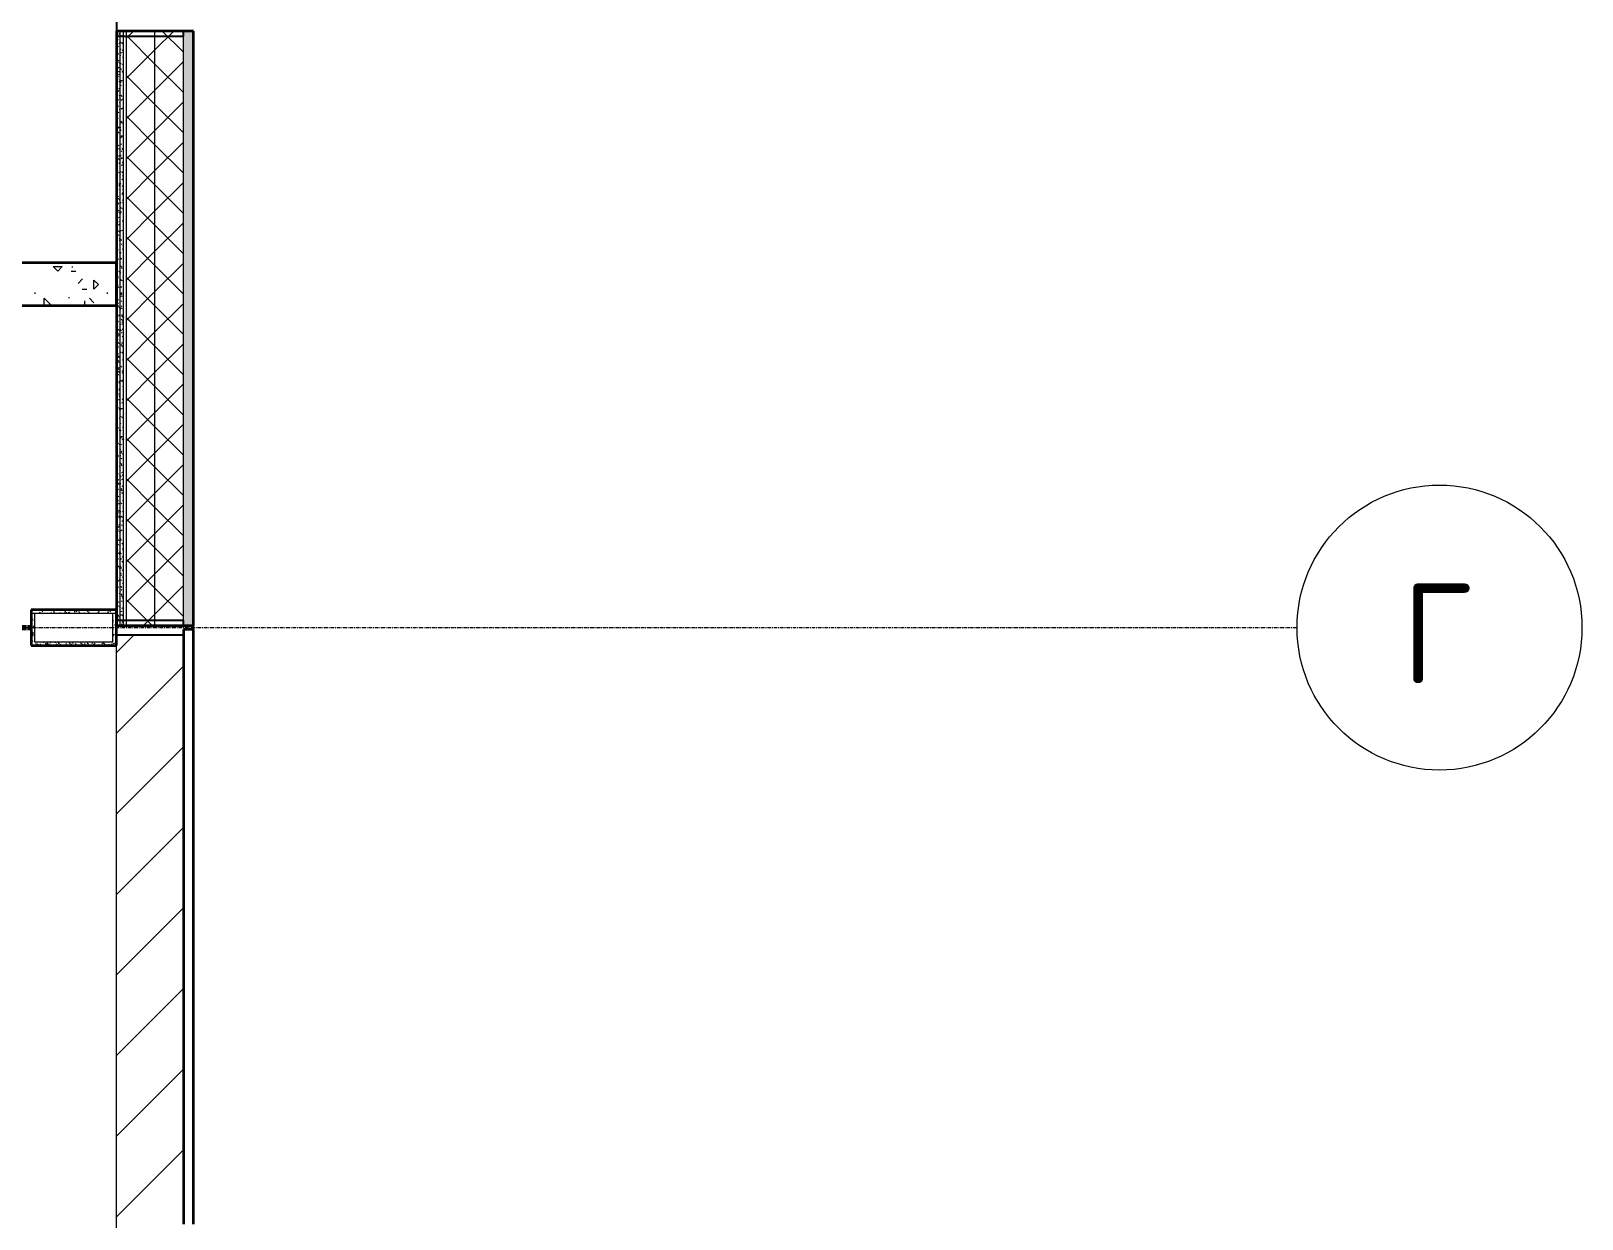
# Model space of a CAD drawing. Header units: millimetres. Extents: x -4948 to 42228, y -4856 to 69378.
# Drawn here: x 36784 to 42228, y 23217 to 27385 of the extents above; entities that cross this region are included whole.
import ezdxf

# ---------------------------------------------------------------- set-up
doc = ezdxf.new("R2010")
doc.units = ezdxf.units.MM
doc.linetypes.add('Линия сетки', pattern=[22.225, 12.7, -3.175, 3.175, -3.175])
doc.linetypes.add('Штрих 3 х 1_5 мм', pattern=[4.5, 3, -1.5])
for name, color, linetype, lineweight in [('A-AREA', 32, 'Continuous', 9), ('A-FLOR', 192, 'Continuous', 13), ('A-GLAZ-CURT', 52, 'Continuous', 9), ('A-GLAZ-CWMG', 51, 'Continuous', 9), ('A-WALL', 113, 'Continuous', 13), ('A-WALL-PATT', 111, 'Continuous', 13), ('I-WALL', 2, 'Continuous', 13), ('S-GRID', 1, 'Continuous', 30), ('S-GRID-IDEN', 1, 'Continuous', 30)]:
    doc.layers.add(name, color=color, linetype=linetype, lineweight=lineweight)
doc.styles.add('GOST Common', font='GOST_Common.ttf', dxfattribs={"height": 350})

# ---------------------------------------------------------------- blocks, each defined once
blk = doc.blocks.new('27ELB-RD-AR-0000-BIM_rvt-1-1 этаж отм_ _0_000 лотки')
at = {"layer": 'A-GLAZ-CWMG'}
h = blk.add_hatch(dxfattribs=at)
h.set_pattern_fill('FP_4', color=252, style=0, pattern_type=2)
h.set_pattern_definition([(45, (0, 0), (-141.4214, 141.4214), [])])
h.paths.add_polyline_path([(37084, 23217.1), (37319, 23217.1), (37319, 25267.1), (37084, 25267.1), (37084, 23696)], flags=0)
at = {"layer": 'A-WALL-PATT', "lineweight": 5}
blk.add_hatch(color=252, dxfattribs=at).paths.add_polyline_path([(37319, 25299.1), (37354, 25299.1), (37354, 27385.1), (37319, 27385.1), (37319, 25862.1)], flags=0)
at = {"layer": 'A-AREA', "color": 252, "linetype": 'Штрих 3 х 1_5 мм', "lineweight": 70}
blk.add_line((36183.9, 25292.1), (36783.9, 25292.1), dxfattribs=at)
at = {"layer": 'A-GLAZ-CURT', "color": 252, "lineweight": 35}
for p, q in [((37319, 25285.1), (37319, 23199.1)), ((37354, 25285.1), (37319, 25285.1)), ((37354, 23199.1), (37354, 25285.1))]:
    blk.add_line(p, q, dxfattribs=at)
at = {"layer": 'A-GLAZ-CWMG', "color": 252, "lineweight": 25, "extrusion": (0, 0, -1)}
for p, q in [((37084, 27417.1), (37084, 27367.1)), ((37319, 27367.1), (37319, 27385.1)), ((37084, 27367.1), (37319, 27367.1)), ((37319, 25317.1), (37084, 25317.1)), ((37084, 25317.1), (37084, 25267.1)), ((37319, 25299.1), (37319, 25317.1)), ((37084, 25267.1), (37319, 25267.1)), ((37354, 25299.1), (37319, 25299.1)), ((37319, 25267.1), (37319, 25285.1)), ((37319, 25285.1), (37354, 25285.1)), ((37354, 25285.1), (37354, 25299.1))]:
    blk.add_line(p, q, dxfattribs=at)
at = {"layer": 'A-GLAZ-CWMG', "color": 252}
blk.add_line((37084, 23217.1), (37084, 25229.6), dxfattribs=at)
at = {"layer": 'A-WALL', "color": 252, "lineweight": 35}
for p, q in [((37084, 27385.1), (37084, 25299.1)), ((37354, 27385.1), (37084, 27385.1)), ((37354, 25299.1), (37354, 27385.1)), ((37084, 25299.1), (37354, 25299.1))]:
    blk.add_line(p, q, dxfattribs=at)
at = {"layer": 'A-WALL', "color": 252, "lineweight": 9}
for p, q in [((37096.5, 25299.1), (37096.5, 27385.1)), ((37109, 25299.1), (37109, 27385.1)), ((37119, 25299.1), (37119, 27385.1)), ((37219, 25299.1), (37219, 27385.1)), ((37319, 25299.1), (37319, 27385.1)), ((36783.9, 25342.1), (36796.4, 25342.1)), ((36783.9, 25342.1), (36796.4, 25342.1)), ((36796.4, 25342.1), (37071.5, 25342.1)), ((36796.4, 25342.1), (36796.4, 25242.1)), ((37071.5, 25342.1), (37084, 25342.1)), ((37071.5, 25342.1), (37084, 25342.1)), ((37071.5, 25242.1), (37071.5, 25342.1)), ((36796.4, 25242.1), (37071.5, 25242.1))]:
    blk.add_line(p, q, dxfattribs=at)
at = {"layer": 'A-WALL-PATT', "color": 252, "linetype": 'Continuous', "lineweight": 9}
for p, q in [((37119, 27360.9), (37143.2, 27385.1)), ((37219, 27319.5), (37284.6, 27385.1)), ((37319, 27310.6), (37244.5, 27385.1)), ((37084, 27373.7), (37084.4, 27373.8)), ((37084, 27358.1), (37085, 27357.2)), ((37086.2, 27378.6), (37088.9, 27380.7)), ((37086.3, 27354.8), (37089.1, 27352.9)), ((37086.8, 27341.2), (37090.2, 27341.6)), ((37087, 27354.1), (37089.7, 27356.2)), ((37087.8, 27329.7), (37090.5, 27331.7)), ((37091.4, 27374.7), (37094.8, 27375.1)), ((37092.8, 27342), (37096.1, 27342.4)), ((37095.1, 27347.9), (37096.5, 27346.6)), ((37096.5, 27346.6), (37097.5, 27345.7)), ((37097.5, 27345.7), (37097.5, 27345.7)), ((37097.5, 27345.7), (37099.9, 27343.5)), ((37101.2, 27370.5), (37104, 27368.7)), ((37102.3, 27365.9), (37105, 27367.9)), ((37103.1, 27343.3), (37106.5, 27343.8)), ((37103.1, 27341.4), (37105.8, 27343.5)), ((37106.5, 27367.1), (37109, 27365.6)), ((37107.3, 27382.9), (37109, 27381.3)), ((37108.5, 27335.6), (37109, 27335.2)), ((37219, 27269.2), (37119, 27369.2)), ((37084, 27312), (37085.3, 27310.7)), ((37084, 27307.9), (37084, 27307.9)), ((37084, 27305.7), (37085, 27305)), ((37085.3, 27310.7), (37085.3, 27310.7)), ((37085.3, 27310.7), (37087.8, 27308.5)), ((37087.5, 27303.4), (37090.3, 27301.6)), ((37088.6, 27305.2), (37091.3, 27307.2)), ((37089.4, 27280.7), (37092.1, 27282.8)), ((37092.4, 27276.2), (37095.7, 27276.6)), ((37096.4, 27300.6), (37096.5, 27300.5)), ((37096.5, 27322.9), (37099.4, 27321.1)), ((37096.5, 27300.5), (37098.8, 27298.3)), ((37098.5, 27309.9), (37101.9, 27310.3)), ((37103.9, 27317), (37106.6, 27319)), ((37104.5, 27310.6), (37107.8, 27311.1)), ((37104.7, 27292.5), (37107.4, 27294.5)), ((37106.8, 27291.1), (37109, 27289.8)), ((37119, 27219.5), (37219, 27319.5)), ((37219, 27178.1), (37319, 27278.1)), ((37084, 27275.1), (37085.4, 27275.2)), ((37084.2, 27265.6), (37086.7, 27263.3)), ((37087.8, 27242.7), (37091.1, 27243.1)), ((37087.8, 27227.5), (37090.6, 27225.7)), ((37090.2, 27256.3), (37092.9, 27258.3)), ((37091, 27231.8), (37093.7, 27233.8)), ((37092.4, 27275), (37095.2, 27273.2)), ((37093.8, 27243.5), (37096.5, 27243.8)), ((37096.5, 27243.8), (37097.1, 27243.9)), ((37096.9, 27254), (37099.2, 27251.9)), ((37097.8, 27271.6), (37100.6, 27269.8)), ((37099.2, 27251.9), (37099.2, 27251.9)), ((37099.2, 27251.9), (37101.7, 27249.6)), ((37102.7, 27243.2), (37105.5, 27241.4)), ((37104.1, 27244.8), (37107.4, 27245.3)), ((37105.5, 27268), (37108.2, 27270.1)), ((37106.3, 27243.5), (37109, 27245.6)), ((37108, 27239.8), (37109, 27239.2)), ((37219, 27127.7), (37119, 27227.7)), ((37319, 27169.2), (37219, 27269.2)), ((37084, 27209.3), (37084.9, 27209.4)), ((37084, 27179.3), (37086.5, 27177.8)), ((37084, 27176.4), (37086.3, 27176.7)), ((37084.7, 27219), (37087.1, 27216.9)), ((37086, 27171.8), (37088.4, 27169.5)), ((37087.1, 27216.9), (37087.1, 27216.9)), ((37087.1, 27216.9), (37089.5, 27214.6)), ((37089, 27176.1), (37091.8, 27174.3)), ((37091.8, 27207.3), (37094.5, 27209.4)), ((37092.6, 27182.9), (37095.3, 27184.9)), ((37093.3, 27177.6), (37096.5, 27178.1)), ((37096.5, 27178.1), (37096.6, 27178.1)), ((37098, 27195.7), (37100.8, 27193.9)), ((37098.1, 27206.8), (37100.6, 27204.5)), ((37099.5, 27211.3), (37102.8, 27211.8)), ((37105.5, 27212.1), (37108.8, 27212.6)), ((37107.1, 27219.1), (37109, 27220.5)), ((37107.9, 27194.6), (37109, 27195.4)), ((37108.7, 27170.1), (37109, 27170.3)), ((37119, 27078.1), (37219, 27178.1)), ((37086.5, 27125.2), (37088.8, 27123)), ((37088.7, 27144.1), (37092, 27144.6)), ((37088.8, 27123), (37088.8, 27123)), ((37088.8, 27123), (37091.3, 27120.8)), ((37093.4, 27158.4), (37096.1, 27160.4)), ((37093.9, 27147.8), (37096.5, 27146.1)), ((37094.2, 27133.9), (37096.5, 27135.6)), ((37094.7, 27144.9), (37096.5, 27145.2)), ((37096.5, 27146.1), (37096.7, 27146)), ((37096.5, 27145.2), (37098, 27145.4)), ((37096.5, 27135.6), (37096.9, 27136)), ((37098.6, 27160.2), (37100.9, 27158)), ((37099.2, 27144.3), (37102.1, 27142.5)), ((37099.8, 27112.9), (37102.3, 27110.6)), ((37100.4, 27112.8), (37103.8, 27113.2)), ((37100.9, 27158), (37100.9, 27158)), ((37100.9, 27158), (37103.4, 27155.8)), ((37104.1, 27116), (37107, 27114.2)), ((37105, 27146.3), (37108.3, 27146.7)), ((37106.4, 27113.6), (37109, 27113.9)), ((37108.3, 27163.9), (37109, 27163.4)), ((37219, 27036.6), (37319, 27136.6)), ((37319, 27027.7), (37219, 27127.7)), ((37084, 27110.6), (37085.9, 27110.9)), ((37084, 27077.8), (37087.3, 27078.2)), ((37087.7, 27077.9), (37090.2, 27075.6)), ((37089.2, 27100.2), (37092.1, 27098.4)), ((37094.3, 27079.1), (37096.5, 27079.4)), ((37095, 27109.4), (37096.5, 27110.6)), ((37095.8, 27085), (37096.5, 27085.5)), ((37096.5, 27110.6), (37097.7, 27111.5)), ((37096.5, 27085.5), (37098.5, 27087)), ((37096.5, 27079.4), (37097.6, 27079.6)), ((37096.6, 27060.5), (37099.3, 27062.5)), ((37099.5, 27068.4), (37102.3, 27066.6)), ((37100.3, 27066.3), (37102.7, 27064.2)), ((37102.7, 27064.2), (37102.7, 27064.2)), ((37102.7, 27064.2), (37105.1, 27061.9)), ((37219, 26986.3), (37119, 27086.3)), ((37084, 27012), (37086.8, 27012.4)), ((37085.1, 27052.3), (37087.9, 27050.5)), ((37088.2, 27031.3), (37090.5, 27029.2)), ((37089.7, 27045.6), (37093, 27046.1)), ((37090.5, 27048.9), (37093.3, 27047.1)), ((37090.5, 27029.2), (37090.5, 27029.2)), ((37090.5, 27029.2), (37093, 27026.9)), ((37095.4, 27020.5), (37096.5, 27019.8)), ((37095.6, 27046.4), (37096.5, 27046.5)), ((37096.5, 27046.5), (37099, 27046.9)), ((37096.5, 27019.8), (37098.2, 27018.7)), ((37097.4, 27036), (37100.1, 27038.1)), ((37098.2, 27011.6), (37100.9, 27013.6)), ((37100.7, 27017.1), (37103.6, 27015.3)), ((37101.4, 27014.3), (37104.7, 27014.7)), ((37101.6, 27019.1), (37104.1, 27016.8)), ((37106, 27047.8), (37109, 27048.2)), ((37107.4, 27015.1), (37109, 27015.3)), ((37119, 26936.6), (37219, 27036.6)), ((37084, 27000.6), (37084.5, 27001)), ((37084, 26975.5), (37085.3, 26976.6)), ((37084, 26950.5), (37086.1, 26952.1)), ((37084, 26951.9), (37084.5, 26951.6)), ((37084.9, 26979.2), (37088.2, 26979.7)), ((37089.4, 26984.1), (37091.9, 26981.8)), ((37090.7, 26972.9), (37093.5, 26971.1)), ((37095.2, 26980.6), (37096.5, 26980.8)), ((37096.5, 26980.8), (37098.5, 26981)), ((37099, 26987.1), (37101.7, 26989.1)), ((37099.8, 26962.6), (37102.5, 26964.7)), ((37102.1, 26972.5), (37104.4, 26970.3)), ((37104.4, 26970.3), (37104.4, 26970.3)), ((37104.4, 26970.3), (37106.9, 26968.1)), ((37105.6, 26988.7), (37108.5, 26986.9)), ((37106.9, 26949.2), (37109, 26949.5)), ((37219, 26895.2), (37319, 26995.2)), ((37319, 26886.3), (37219, 26986.3)), ((37084.2, 26925.6), (37086.9, 26927.6)), ((37084.4, 26913.4), (37087.8, 26913.8)), ((37085, 26901.1), (37087.7, 26903.2)), ((37086.6, 26925), (37089.4, 26923.2)), ((37089.9, 26937.5), (37092.3, 26935.3)), ((37090.6, 26947.1), (37093.9, 26947.5)), ((37091.9, 26921.6), (37094.8, 26919.8)), ((37092.3, 26935.3), (37092.3, 26935.3)), ((37092.3, 26935.3), (37094.7, 26933.1)), ((37096.6, 26947.9), (37099.9, 26948.3)), ((37100.6, 26938.1), (37103.3, 26940.2)), ((37101, 26941.1), (37103.8, 26939.3)), ((37101.4, 26913.7), (37104.1, 26915.7)), ((37102.3, 26915.8), (37105.6, 26916.2)), ((37103.3, 26925.2), (37105.8, 26922.9)), ((37108.3, 26916.5), (37109, 26916.6)), ((37219, 26844.9), (37119, 26944.9)), ((37119, 26795.2), (37219, 26895.2)), ((37084, 26876.1), (37084.8, 26875.6)), ((37085.8, 26880.7), (37089.1, 26881.1)), ((37085.8, 26876.6), (37088.5, 26878.7)), ((37086.6, 26852.2), (37089.3, 26854.2)), ((37091.2, 26890.2), (37093.6, 26887.9)), ((37091.6, 26848.6), (37094.9, 26849)), ((37091.7, 26843.6), (37094, 26841.5)), ((37092.2, 26845.6), (37095, 26843.8)), ((37094, 26841.5), (37094, 26841.5)), ((37094, 26841.5), (37096.5, 26839.2)), ((37096.1, 26882.1), (37096.5, 26882.1)), ((37096.5, 26882.1), (37099.5, 26882.5)), ((37096.8, 26893.2), (37099.7, 26891.4)), ((37097.5, 26849.4), (37100.8, 26849.8)), ((37102.2, 26889.2), (37104.9, 26891.2)), ((37102.2, 26889.8), (37105, 26888)), ((37103, 26864.7), (37105.7, 26866.8)), ((37103.8, 26878.6), (37106.1, 26876.5)), ((37103.8, 26840.3), (37106.5, 26842.3)), ((37106.1, 26876.5), (37106.1, 26876.5)), ((37106.1, 26876.5), (37108.6, 26874.2)), ((37107.1, 26861.4), (37109, 26860.2)), ((37107.8, 26850.7), (37109, 26850.9)), ((37219, 26753.8), (37319, 26853.8)), ((37319, 26744.9), (37219, 26844.9)), ((37084, 26825.6), (37086, 26824.3)), ((37084, 26804.5), (37084.3, 26804.2)), ((37085.4, 26814.9), (37088.7, 26815.3)), ((37087.4, 26827.7), (37090.1, 26829.7)), ((37088.1, 26797.7), (37090.9, 26795.9)), ((37088.2, 26803.2), (37090.9, 26805.3)), ((37092.9, 26796.4), (37095.4, 26794.1)), ((37093.4, 26794.3), (37096.2, 26792.5)), ((37102.4, 26813.8), (37105.3, 26812)), ((37103.3, 26817.2), (37106.6, 26817.7)), ((37104.6, 26815.8), (37107.3, 26817.8)), ((37105, 26831.4), (37107.5, 26829.1)), ((37105.4, 26791.3), (37108.1, 26793.4)), ((37219, 26703.5), (37119, 26803.5)), ((37084, 26781.8), (37084.1, 26781.8)), ((37084, 26749.8), (37086.2, 26748.3)), ((37086.8, 26782.2), (37090.1, 26782.6)), ((37089.1, 26778.8), (37091.7, 26780.8)), ((37089.9, 26754.3), (37092.5, 26756.3)), ((37090.7, 26729.8), (37093.3, 26731.9)), ((37092.5, 26750.1), (37095.8, 26750.5)), ((37093.4, 26749.8), (37095.7, 26747.6)), ((37095.7, 26747.6), (37095.7, 26747.6)), ((37095.7, 26747.6), (37096.5, 26746.9)), ((37096.5, 26746.9), (37098.2, 26745.4)), ((37097.1, 26783.5), (37100.4, 26784)), ((37098.3, 26765.9), (37101.1, 26764.1)), ((37098.5, 26750.8), (37101.8, 26751.3)), ((37103.7, 26762.5), (37106.5, 26760.7)), ((37105.5, 26784.8), (37107.9, 26782.6)), ((37106.2, 26766.8), (37108.9, 26768.9)), ((37106.8, 26737.5), (37109, 26735.5)), ((37107, 26742.4), (37109, 26743.9)), ((37107.9, 26782.6), (37107.9, 26782.6)), ((37107.9, 26782.6), (37109, 26781.6)), ((37108.6, 26734.1), (37109, 26733.8)), ((37108.8, 26752.2), (37109, 26752.2)), ((37119, 26653.8), (37219, 26753.8)), ((37084, 26712.3), (37086.1, 26710.4)), ((37084, 26683.2), (37085.1, 26683.3)), ((37084.6, 26698.8), (37087.5, 26697)), ((37086.3, 26716.4), (37089.6, 26716.8)), ((37087.7, 26683.7), (37091, 26684.1)), ((37091.5, 26705.3), (37094.1, 26707.4)), ((37092.3, 26680.9), (37094.9, 26682.9)), ((37093.7, 26718.3), (37096.5, 26716.5)), ((37094.6, 26702.5), (37096.5, 26700.8)), ((37096.5, 26716.5), (37096.5, 26716.5)), ((37096.5, 26700.8), (37097.1, 26700.2)), ((37098, 26685), (37101.3, 26685.5)), ((37103.9, 26686.5), (37106.7, 26684.7)), ((37104.2, 26718.7), (37107.5, 26719.2)), ((37107.3, 26690.9), (37109, 26689.4)), ((37107.8, 26717.9), (37109, 26718.8)), ((37108.6, 26693.4), (37109, 26693.7)), ((37219, 26612.4), (37319, 26712.4)), ((37319, 26603.5), (37219, 26703.5)), ((37084, 26666.1), (37085, 26665.2)), ((37084.9, 26622.9), (37087.7, 26621.1)), ((37089.5, 26670.4), (37092.4, 26668.6)), ((37093.1, 26656.4), (37095.7, 26658.4)), ((37093.4, 26651.5), (37096.5, 26651.9)), ((37093.9, 26631.9), (37096.5, 26634)), ((37094.9, 26667), (37096.5, 26666)), ((37095.1, 26655.9), (37096.5, 26654.7)), ((37096.5, 26666), (37097.7, 26665.2)), ((37096.5, 26654.7), (37097.5, 26653.8)), ((37096.5, 26651.9), (37096.8, 26652)), ((37096.5, 26634), (37096.5, 26634)), ((37097.5, 26653.8), (37097.5, 26653.8)), ((37097.5, 26653.8), (37099.9, 26651.5)), ((37099.4, 26652.3), (37102.7, 26652.8)), ((37099.8, 26638.6), (37102.6, 26636.8)), ((37105.2, 26635.2), (37108, 26633.4)), ((37108.5, 26643.7), (37109, 26643.2)), ((37219, 26562.1), (37119, 26662.1)), ((37084, 26620), (37085.3, 26618.8)), ((37084, 26584.5), (37086, 26584.8)), ((37084.2, 26573.7), (37086.7, 26571.4)), ((37085.3, 26618.8), (37085.3, 26618.8)), ((37085.3, 26618.8), (37087.8, 26616.5)), ((37086.1, 26571.5), (37088.9, 26569.7)), ((37087.3, 26617.8), (37090.6, 26618.3)), ((37088.6, 26585.1), (37092, 26585.6)), ((37094.7, 26607.5), (37096.5, 26608.9)), ((37095.1, 26591.1), (37096.5, 26590.2)), ((37095.5, 26583), (37096.5, 26583.8)), ((37096.4, 26608.7), (37096.5, 26608.6)), ((37096.5, 26608.9), (37097.3, 26609.5)), ((37096.5, 26608.6), (37098.8, 26606.4)), ((37096.5, 26590.2), (37098, 26589.3)), ((37096.5, 26583.8), (37098.1, 26585)), ((37099, 26586.5), (37102.3, 26586.9)), ((37105.2, 26620.2), (37108.5, 26620.6)), ((37119, 26512.4), (37219, 26612.4)), ((37219, 26471), (37319, 26571)), ((36877.5, 26543.1), (36861.7, 26558.9)), ((36861.8, 26558.9), (36893.5, 26558.9)), ((36877.7, 26543.1), (36893.6, 26559)), ((36925.2, 26543), (36941.1, 26543)), ((36929.2, 26554.9), (36929.2, 26558.9)), ((36949.1, 26499.4), (36965, 26515.3)), ((37084.7, 26527.1), (37087.1, 26524.9)), ((37087.1, 26524.9), (37087.1, 26524.9)), ((37087.1, 26524.9), (37089.5, 26522.7)), ((37088.2, 26519.3), (37091.5, 26519.8)), ((37091, 26543.1), (37093.8, 26541.3)), ((37094.4, 26553), (37096.5, 26553.3)), ((37096.3, 26558.5), (37096.5, 26558.7)), ((37096.4, 26539.7), (37096.5, 26539.7)), ((37096.5, 26558.7), (37098.9, 26560.6)), ((37096.5, 26553.3), (37097.7, 26553.5)), ((37096.5, 26539.7), (37099.2, 26537.9)), ((37096.9, 26562.1), (37099.2, 26559.9)), ((37097.1, 26534), (37099.7, 26536.1)), ((37098.1, 26514.8), (37100.6, 26512.5)), ((37099.2, 26559.9), (37099.2, 26559.9)), ((37099.2, 26559.9), (37101.7, 26557.7)), ((37100.4, 26553.8), (37103.7, 26554.2)), ((37105.4, 26559.3), (37108.2, 26557.5)), ((37106.1, 26521.7), (37109, 26522.1)), ((37219, 26420.6), (37119, 26520.6)), ((37319, 26462.1), (37219, 26562.1)), ((36798.2, 26463.6), (36798.2, 26467.6)), ((36963.3, 26479.5), (36979.2, 26479.5)), ((37020.4, 26495.4), (37004.5, 26511.3)), ((37004.6, 26479.5), (37004.6, 26511.2)), ((37004.7, 26479.6), (37020.6, 26495.5)), ((37052.2, 26463.6), (37052.2, 26467.6)), ((37084, 26485.9), (37086.9, 26486.3)), ((37084, 26473.9), (37084.2, 26474)), ((37086, 26479.8), (37088.4, 26477.5)), ((37086.4, 26495.6), (37089.2, 26493.8)), ((37089.6, 26486.6), (37092.9, 26487.1)), ((37096.6, 26463.8), (37099.4, 26462)), ((37097.9, 26509.6), (37100.5, 26511.6)), ((37098.6, 26468.2), (37100.9, 26466.1)), ((37098.7, 26485.1), (37101.3, 26487.1)), ((37099.5, 26460.6), (37102.1, 26462.7)), ((37099.9, 26488), (37103.2, 26488.4)), ((37100.9, 26466.1), (37100.9, 26466.1)), ((37100.9, 26466.1), (37103.4, 26463.8)), ((37101.3, 26511.3), (37104.1, 26509.5)), ((37106.6, 26507.9), (37109, 26506.4)), ((37119, 26371), (37219, 26471)), ((36830, 26422.1), (36830, 26447.7)), ((36855.6, 26422.1), (36830, 26447.7)), ((36917.3, 26447.7), (36917.3, 26451.7)), ((36972.9, 26422.3), (36972.9, 26438.2)), ((37004.5, 26431.9), (36988.7, 26447.8)), ((37084, 26448.8), (37085, 26449.5)), ((37084, 26447.7), (37084, 26447.7)), ((37084, 26446.6), (37085.1, 26445.9)), ((37084, 26423.7), (37085.8, 26425.1)), ((37086.5, 26433.2), (37088.8, 26431.1)), ((37087.6, 26444.3), (37090.4, 26442.5)), ((37088.8, 26431.1), (37088.8, 26431.1)), ((37088.8, 26431.1), (37091.3, 26428.8)), ((37089.1, 26420.8), (37092.5, 26421.2)), ((37092.5, 26415.9), (37095.3, 26414.1)), ((37095.3, 26454.5), (37096.5, 26454.6)), ((37096.5, 26454.6), (37098.7, 26454.9)), ((37097.9, 26412.5), (37100.7, 26410.6)), ((37099.8, 26420.9), (37102.3, 26418.7)), ((37100.3, 26436.2), (37102.9, 26438.2)), ((37101.1, 26411.7), (37103.7, 26413.7)), ((37101.3, 26455.3), (37104.6, 26455.7)), ((37106.9, 26432), (37109, 26430.6)), ((37107, 26423.1), (37109, 26423.4)), ((37219, 26329.5), (37319, 26429.5)), ((37319, 26320.6), (37219, 26420.6)), ((37084, 26398.6), (37086.6, 26400.6)), ((37084.6, 26387.3), (37087.9, 26387.7)), ((37084.7, 26374.1), (37087.4, 26376.1)), ((37085.5, 26349.6), (37088.2, 26351.7)), ((37087.7, 26385.9), (37090.2, 26383.7)), ((37087.8, 26368.3), (37090.7, 26366.5)), ((37090.5, 26388.1), (37093.8, 26388.5)), ((37096.3, 26356), (37096.5, 26356)), ((37096.5, 26356), (37099.6, 26356.4)), ((37100.3, 26374.4), (37102.7, 26372.2)), ((37100.9, 26389.5), (37104.2, 26389.9)), ((37101.9, 26387.2), (37104.5, 26389.3)), ((37102.2, 26356.8), (37105.6, 26357.2)), ((37102.7, 26372.2), (37102.7, 26372.2)), ((37102.7, 26372.2), (37105.1, 26370)), ((37102.7, 26362.8), (37105.3, 26364.8)), ((37102.8, 26384.1), (37105.6, 26382.3)), ((37108.1, 26380.6), (37109, 26380.1)), ((37219, 26279.2), (37119, 26379.2)), ((37084, 26320.2), (37086.5, 26318.6)), ((37086.3, 26325.1), (37089, 26327.2)), ((37087.1, 26300.7), (37089.8, 26302.7)), ((37088.2, 26339.4), (37090.5, 26337.2)), ((37089.1, 26317), (37091.9, 26315.2)), ((37090.1, 26322.3), (37093.4, 26322.7)), ((37090.5, 26337.2), (37090.5, 26337.2)), ((37090.5, 26337.2), (37093, 26335)), ((37098.1, 26336.5), (37100.9, 26334.7)), ((37101.6, 26327.1), (37104, 26324.8)), ((37103.5, 26338.3), (37106.1, 26340.3)), ((37104.3, 26313.8), (37106.9, 26315.9)), ((37108, 26324.6), (37109, 26324.8)), ((37108.4, 26304.7), (37109, 26304.3)), ((37119, 26229.5), (37219, 26329.5)), ((37085.5, 26288.8), (37088.8, 26289.2)), ((37087.9, 26276.2), (37090.6, 26278.2)), ((37088.7, 26251.7), (37091.4, 26253.8)), ((37089.4, 26292.1), (37091.9, 26289.8)), ((37089.9, 26245.5), (37092.3, 26243.4)), ((37091.5, 26289.6), (37094.8, 26290)), ((37092.3, 26243.4), (37092.3, 26243.4)), ((37092.3, 26243.4), (37094.7, 26241.1)), ((37094, 26288.6), (37096.5, 26287)), ((37096.5, 26287), (37096.8, 26286.8)), ((37097.2, 26257.4), (37100.5, 26257.9)), ((37099.3, 26285.2), (37102.2, 26283.4)), ((37101.8, 26290.9), (37105.1, 26291.4)), ((37102.1, 26280.5), (37104.4, 26278.4)), ((37103.2, 26258.2), (37106.5, 26258.7)), ((37104.2, 26256.8), (37107.1, 26255)), ((37104.4, 26278.4), (37104.4, 26278.4)), ((37104.4, 26278.4), (37106.9, 26276.1)), ((37105.1, 26289.3), (37107.7, 26291.4)), ((37105.9, 26264.9), (37108.5, 26266.9)), ((37106.7, 26240.4), (37109, 26242.2)), ((37219, 26188.1), (37319, 26288.1)), ((37319, 26179.2), (37219, 26279.2)), ((37084, 26222.8), (37084, 26222.8)), ((37085.2, 26193.1), (37088, 26191.3)), ((37086.5, 26190.3), (37089.8, 26190.7)), ((37089.3, 26241), (37092.1, 26239.2)), ((37089.5, 26227.3), (37092.2, 26229.3)), ((37090.3, 26202.8), (37093, 26204.8)), ((37090.6, 26189.7), (37093.4, 26187.9)), ((37091, 26223.7), (37094.3, 26224.2)), ((37091.2, 26198.2), (37093.6, 26196)), ((37092.4, 26191), (37095.7, 26191.5)), ((37099.6, 26209.2), (37102.4, 26207.4)), ((37102.7, 26192.4), (37106.1, 26192.8)), ((37103.3, 26233.2), (37105.8, 26231)), ((37107.5, 26215.9), (37109, 26217.1)), ((37108.3, 26191.5), (37109, 26192)), ((37108.9, 26226.1), (37109, 26226.1)), ((37219, 26137.8), (37119, 26237.8)), ((37119, 26088.1), (37219, 26188.1)), ((37091.1, 26178.3), (37093.8, 26180.4)), ((37091.7, 26151.7), (37094, 26149.5)), ((37091.9, 26153.8), (37094.6, 26155.9)), ((37094, 26149.5), (37094, 26149.5)), ((37094, 26149.5), (37096.5, 26147.3)), ((37095.5, 26161.3), (37096.5, 26160.6)), ((37096.5, 26160.6), (37098.3, 26159.5)), ((37098.2, 26158.9), (37101.5, 26159.4)), ((37100.8, 26157.9), (37103.6, 26156.1)), ((37103.8, 26186.7), (37106.1, 26184.5)), ((37104.1, 26159.7), (37107.4, 26160.1)), ((37105, 26139.4), (37107.5, 26137.1)), ((37106.1, 26184.5), (37106.1, 26184.5)), ((37106.1, 26184.5), (37108.6, 26182.3)), ((37219, 26046.7), (37319, 26146.7)), ((37319, 26037.8), (37219, 26137.8)), ((37084, 26124.2), (37085, 26124.3)), ((37084, 26112.6), (37084.3, 26112.3)), ((37084, 26092.8), (37084.6, 26092.4)), ((37087.4, 26091.7), (37090.7, 26092.2)), ((37090.8, 26113.7), (37093.6, 26111.9)), ((37092, 26125.2), (37095.3, 26125.7)), ((37092.7, 26129.4), (37095.4, 26131.4)), ((37092.9, 26104.4), (37095.4, 26102.1)), ((37093.4, 26092.5), (37096.5, 26092.9)), ((37093.5, 26104.9), (37096.2, 26106.9)), ((37094.3, 26080.4), (37096.5, 26082.1)), ((37096.5, 26092.9), (37096.7, 26093)), ((37096.5, 26082.1), (37097, 26082.5)), ((37101.1, 26081.9), (37103.9, 26080.1)), ((37103.7, 26093.9), (37107, 26094.3)), ((37105.5, 26092.8), (37107.9, 26090.7)), ((37105.7, 26129.5), (37108.5, 26127.7)), ((37107.9, 26090.7), (37107.9, 26090.7)), ((37107.9, 26090.7), (37109, 26089.7)), ((37219, 25996.4), (37119, 26096.4)), ((37084, 26058.4), (37084.5, 26058.5)), ((37084, 26025.5), (37085.9, 26025.8)), ((37086.7, 26065.8), (37089.5, 26064)), ((37092, 26062.4), (37094.9, 26060.6)), ((37092.9, 26026.7), (37096.2, 26027.1)), ((37093.4, 26057.8), (37095.7, 26055.7)), ((37095.1, 26056), (37096.5, 26057)), ((37095.7, 26055.7), (37095.7, 26055.7)), ((37095.7, 26055.7), (37096.5, 26055)), ((37095.9, 26031.5), (37096.5, 26031.9)), ((37096.5, 26057), (37097.8, 26058)), ((37096.5, 26055), (37098.2, 26053.4)), ((37096.5, 26031.9), (37098.6, 26033.5)), ((37096.9, 26034), (37099.8, 26032.2)), ((37099.1, 26060.4), (37102.4, 26060.8)), ((37102.3, 26030.6), (37105.1, 26028.8)), ((37105.1, 26061.2), (37108.4, 26061.6)), ((37106.8, 26045.5), (37109, 26043.5)), ((37119, 25946.7), (37219, 26046.7)), ((37084, 26020.3), (37086.1, 26018.4)), ((37084, 26017), (37084.8, 26016.4)), ((37084, 25997.2), (37084.1, 25997.3)), ((37084, 25974.2), (37085, 25973.3)), ((37084, 25972.2), (37084.9, 25972.8)), ((37088.3, 25993.2), (37091.7, 25993.7)), ((37092.3, 25986.4), (37095.1, 25984.6)), ((37094.3, 25994), (37096.5, 25994.3)), ((37094.6, 26010.5), (37096.5, 26008.9)), ((37096.5, 26008.9), (37097.1, 26008.3)), ((37096.5, 25994.3), (37097.6, 25994.4)), ((37096.7, 26007), (37099.4, 26009.1)), ((37097.5, 25982.6), (37100.2, 25984.6)), ((37104.6, 25995.4), (37107.9, 25995.8)), ((37107.2, 26002.2), (37109, 26001.1)), ((37107.3, 25999), (37109, 25997.4)), ((37219, 25905.3), (37319, 26005.3)), ((37319, 25896.4), (37219, 25996.4)), ((37084, 25966.5), (37086.1, 25965.1)), ((37084, 25959.8), (37085.5, 25960)), ((37084, 25947.1), (37085.7, 25948.4)), ((37084, 25928), (37085.3, 25926.8)), ((37084, 25926.9), (37086.9, 25927.3)), ((37084, 25922), (37086.5, 25923.9)), ((37085.3, 25926.8), (37085.3, 25926.8)), ((37085.3, 25926.8), (37087.8, 25924.6)), ((37088.2, 25938.5), (37091, 25936.7)), ((37093.5, 25935.1), (37096.3, 25933.3)), ((37093.9, 25928.2), (37096.5, 25928.5)), ((37095.1, 25964), (37096.5, 25962.7)), ((37096.4, 25916.7), (37096.5, 25916.6)), ((37096.5, 25962.7), (37097.5, 25961.8)), ((37096.5, 25928.5), (37097.2, 25928.6)), ((37096.5, 25916.6), (37098.8, 25914.4)), ((37097.5, 25961.8), (37097.5, 25961.8)), ((37097.5, 25961.8), (37099.9, 25959.6)), ((37098.3, 25958.1), (37101, 25960.1)), ((37099.1, 25933.6), (37101.8, 25935.7)), ((37100, 25961.9), (37103.4, 25962.3)), ((37102.5, 25954.6), (37105.4, 25952.8)), ((37106, 25962.7), (37109, 25963.1)), ((37108.5, 25951.7), (37109, 25951.3)), ((37219, 25854.9), (37119, 25954.9)), ((37084, 25890.7), (37086.3, 25889.2)), ((37084, 25861.1), (37086.4, 25861.4)), ((37084.2, 25881.7), (37086.7, 25879.4)), ((37084.6, 25897.4), (37087.3, 25899.4)), ((37085.4, 25872.9), (37088.1, 25875)), ((37089.3, 25894.7), (37092.6, 25895.1)), ((37095.2, 25895.5), (37096.5, 25895.6)), ((37096.5, 25895.6), (37098.6, 25895.9)), ((37096.9, 25870.1), (37099.2, 25868)), ((37098.4, 25906.7), (37101.2, 25904.9)), ((37099.2, 25868), (37099.2, 25868)), ((37099.2, 25868), (37101.7, 25865.7)), ((37099.9, 25909.1), (37102.6, 25911.2)), ((37100.7, 25884.7), (37103.4, 25886.7)), ((37101, 25863.4), (37104.3, 25863.8)), ((37101.5, 25860.2), (37104.2, 25862.2)), ((37103.8, 25903.3), (37106.6, 25901.5)), ((37105.6, 25896.8), (37108.9, 25897.3)), ((37106.9, 25864.1), (37109, 25864.4)), ((37108.7, 25874.9), (37109, 25874.7)), ((37119, 25805.3), (37219, 25905.3)), ((37219, 25763.9), (37319, 25863.9)), ((37084.5, 25828.3), (37087.8, 25828.7)), ((37084.7, 25839.6), (37087.6, 25837.8)), ((37084.7, 25835.1), (37087.1, 25833)), ((37086.2, 25848.4), (37088.9, 25850.5)), ((37087, 25824), (37089.7, 25826)), ((37087.1, 25833), (37087.1, 25833)), ((37087.1, 25833), (37089.5, 25830.7)), ((37089.6, 25811.3), (37092.5, 25809.5)), ((37093.8, 25859.2), (37096.5, 25857.4)), ((37094.8, 25829.7), (37096.5, 25829.9)), ((37095, 25807.8), (37096.5, 25806.9)), ((37096.5, 25857.4), (37096.6, 25857.4)), ((37096.5, 25829.9), (37098.1, 25830.1)), ((37096.5, 25806.9), (37097.8, 25806)), ((37098.1, 25822.8), (37100.6, 25820.6)), ((37102.3, 25835.7), (37105, 25837.8)), ((37103.1, 25811.3), (37105.8, 25813.3)), ((37104, 25827.4), (37106.8, 25825.6)), ((37219, 25713.5), (37119, 25813.5)), ((37319, 25754.9), (37219, 25854.9)), ((37084, 25762.5), (37087.3, 25762.9)), ((37085, 25763.7), (37087.8, 25761.9)), ((37086, 25787.8), (37088.4, 25785.6)), ((37087.8, 25799.5), (37090.5, 25801.5)), ((37088.6, 25775), (37091.3, 25777.1)), ((37089.4, 25750.6), (37092.1, 25752.6)), ((37090.2, 25796.2), (37093.6, 25796.6)), ((37096.2, 25797), (37096.5, 25797)), ((37096.5, 25797), (37099.5, 25797.4)), ((37098.6, 25776.3), (37100.9, 25774.1)), ((37099.9, 25779.5), (37102.7, 25777.6)), ((37100.9, 25774.1), (37100.9, 25774.1)), ((37100.9, 25774.1), (37103.4, 25771.9)), ((37101.9, 25764.8), (37105.3, 25765.3)), ((37103.9, 25786.8), (37106.6, 25788.8)), ((37104.7, 25762.3), (37107.4, 25764.4)), ((37105.2, 25776), (37108.1, 25774.2)), ((37106.5, 25798.3), (37109, 25798.6)), ((37107.9, 25765.6), (37109, 25765.8)), ((37119, 25663.9), (37219, 25763.9)), ((37085.4, 25729.8), (37088.7, 25730.2)), ((37086.2, 25712.4), (37089, 25710.6)), ((37086.4, 25741.3), (37088.8, 25739.1)), ((37088.8, 25739.1), (37088.8, 25739.1)), ((37088.8, 25739.1), (37091.3, 25736.9)), ((37090.2, 25726.1), (37092.9, 25728.1)), ((37091, 25701.6), (37093.7, 25703.7)), ((37091.2, 25697.6), (37094.5, 25698.1)), ((37095.2, 25731.9), (37096.5, 25731.1)), ((37095.7, 25731.1), (37096.5, 25731.2)), ((37096.5, 25731.2), (37099.1, 25731.6)), ((37096.5, 25731.1), (37098.1, 25730.1)), ((37097.1, 25698.4), (37100.4, 25698.9)), ((37099.8, 25729), (37102.3, 25726.7)), ((37105.5, 25737.8), (37108.2, 25739.9)), ((37105.5, 25700.1), (37108.3, 25698.3)), ((37106.3, 25713.4), (37109, 25715.4)), ((37107.4, 25699.8), (37109, 25700)), ((37219, 25622.4), (37319, 25722.4)), ((37319, 25613.5), (37219, 25713.5)), ((37085, 25664), (37088.3, 25664.4)), ((37087.7, 25694), (37090.2, 25691.7)), ((37088.2, 25647.4), (37090.5, 25645.3)), ((37090.5, 25645.3), (37090.5, 25645.3)), ((37090.5, 25645.3), (37093, 25643)), ((37091.1, 25684), (37093.9, 25682.2)), ((37091.8, 25677.2), (37094.5, 25679.2)), ((37092.6, 25652.7), (37095.3, 25654.7)), ((37096.5, 25680.6), (37096.5, 25680.5)), ((37096.5, 25680.5), (37099.3, 25678.8)), ((37100.3, 25682.4), (37102.7, 25680.3)), ((37101.4, 25652.2), (37104.2, 25650.4)), ((37102.7, 25680.3), (37102.7, 25680.3)), ((37102.7, 25680.3), (37105.1, 25678)), ((37102.9, 25666.3), (37106.2, 25666.7)), ((37106.7, 25648.8), (37109, 25647.3)), ((37107.1, 25688.9), (37109, 25690.3)), ((37107.9, 25664.4), (37109, 25665.2)), ((37108.8, 25667.1), (37109, 25667.1)), ((37219, 25572.1), (37119, 25672.1)), ((37086.4, 25636.4), (37089.3, 25634.6)), ((37086.4, 25631.3), (37089.7, 25631.7)), ((37089.4, 25600.1), (37091.9, 25597.9)), ((37092.1, 25599.1), (37095.4, 25599.6)), ((37093.4, 25628.2), (37096.1, 25630.3)), ((37094.2, 25603.7), (37096.5, 25605.5)), ((37096.5, 25605.5), (37096.9, 25605.8)), ((37096.7, 25632.6), (37100, 25633)), ((37096.7, 25604.6), (37099.5, 25602.8)), ((37098.1, 25599.9), (37101.4, 25600.3)), ((37101.6, 25635.1), (37104, 25632.9)), ((37102.1, 25588.6), (37104.4, 25586.4)), ((37108.4, 25601.3), (37109, 25601.3)), ((37108.7, 25640), (37109, 25640.2)), ((37119, 25522.4), (37219, 25622.4)), ((37084, 25587.4), (37085.2, 25586.7)), ((37085.9, 25565.4), (37089.2, 25565.9)), ((37087.7, 25585.1), (37090.5, 25583.3)), ((37089.9, 25553.6), (37092.3, 25551.4)), ((37092.3, 25551.4), (37092.3, 25551.4)), ((37092.3, 25551.4), (37094.7, 25549.2)), ((37092.6, 25556.7), (37095.4, 25554.9)), ((37095, 25579.3), (37096.5, 25580.4)), ((37095.8, 25554.8), (37096.5, 25555.3)), ((37096.5, 25580.4), (37097.7, 25581.3)), ((37096.5, 25555.3), (37098.5, 25556.8)), ((37097.6, 25534.1), (37100.9, 25534.5)), ((37097.9, 25553.3), (37100.8, 25551.5)), ((37103.3, 25541.3), (37105.8, 25539)), ((37103.8, 25567.8), (37107.1, 25568.2)), ((37104.4, 25586.4), (37104.4, 25586.4)), ((37104.4, 25586.4), (37106.9, 25584.1)), ((37107, 25572.8), (37109, 25571.5)), ((37219, 25481), (37319, 25581)), ((37319, 25472.1), (37219, 25572.1)), ((37084, 25532.3), (37084.7, 25532.4)), ((37087.3, 25532.7), (37090.6, 25533.2)), ((37087.9, 25509.1), (37090.8, 25507.3)), ((37091.2, 25506.3), (37093.6, 25504)), ((37093.1, 25500.6), (37096.4, 25501)), ((37096.6, 25530.3), (37099.3, 25532.4)), ((37097.4, 25505.9), (37100.1, 25507.9)), ((37098.2, 25481.4), (37100.9, 25483.4)), ((37099, 25501.4), (37102.3, 25501.8)), ((37102.8, 25524.9), (37105.7, 25523.1)), ((37103.8, 25494.7), (37106.1, 25492.6)), ((37106.1, 25492.6), (37106.1, 25492.6)), ((37106.1, 25492.6), (37108.6, 25490.3)), ((37108.2, 25521.5), (37109, 25521)), ((37219, 25430.7), (37119, 25530.7)), ((37119, 25381), (37219, 25481)), ((37084, 25470.5), (37084.5, 25470.9)), ((37084, 25461.1), (37086.6, 25459.4)), ((37084, 25445.4), (37085.3, 25446.4)), ((37084, 25433.6), (37085.6, 25433.9)), ((37086.9, 25466.9), (37090.2, 25467.3)), ((37088.2, 25434.2), (37091.6, 25434.6)), ((37089.2, 25457.8), (37092, 25456)), ((37091.7, 25459.7), (37094, 25457.6)), ((37094, 25457.6), (37094, 25457.6)), ((37094, 25457.6), (37096.5, 25455.3)), ((37094.1, 25429.4), (37096.5, 25427.9)), ((37096.5, 25427.9), (37096.9, 25427.6)), ((37098.2, 25477.3), (37101, 25475.5)), ((37098.6, 25435.6), (37101.9, 25436)), ((37099, 25456.9), (37101.7, 25459)), ((37099.4, 25426), (37102.2, 25424.2)), ((37099.8, 25432.4), (37102.5, 25434.5)), ((37104.8, 25469.3), (37108.1, 25469.7)), ((37105, 25447.4), (37107.5, 25445.2)), ((37108.4, 25445.5), (37109, 25445.2)), ((37219, 25339.6), (37319, 25439.6)), ((37319, 25330.7), (37219, 25430.7)), ((37084, 25420.3), (37086.1, 25421.9)), ((37084, 25420.6), (37084.3, 25420.3)), ((37084.2, 25395.4), (37086.9, 25397.5)), ((37085, 25370.9), (37087.7, 25373)), ((37089.4, 25381.8), (37092.2, 25380)), ((37092.9, 25412.4), (37095.4, 25410.2)), ((37094, 25402.1), (37096.5, 25402.4)), ((37096.5, 25402.4), (37097.3, 25402.5)), ((37099.9, 25402.9), (37103.3, 25403.3)), ((37100.6, 25408), (37103.3, 25410)), ((37101.4, 25383.5), (37104.1, 25385.5)), ((37104.3, 25397.6), (37107.1, 25395.8)), ((37105.5, 25400.9), (37107.9, 25398.7)), ((37105.7, 25370.7), (37109, 25371.2)), ((37107.9, 25398.7), (37107.9, 25398.7)), ((37107.9, 25398.7), (37109, 25397.7)), ((37209.1, 25299.1), (37119, 25389.3)), ((36783.9, 25349.1), (36786.1, 25347.7)), ((36785.7, 25342), (36785.9, 25342.1)), ((36785.9, 25342.1), (36788.4, 25344)), ((36786.5, 25317.5), (36789.2, 25319.5)), ((36787.5, 25323.3), (36789.9, 25321)), ((36793.5, 25317.7), (36796.3, 25315.9)), ((36802.1, 25354.5), (36802.2, 25354.6)), ((36812.3, 25346.7), (36814.6, 25344.5)), ((36814.6, 25344.5), (36814.6, 25344.5)), ((36814.6, 25344.5), (36817.1, 25342.3)), ((36818.6, 25342.1), (36820.9, 25343.8)), ((36822.8, 25349.5), (36825.6, 25347.7)), ((36852.5, 25343), (36855.2, 25345.1)), ((36854, 25354.6), (36855.3, 25353.4)), ((36862.4, 25349.6), (36865.2, 25347.8)), ((36863.8, 25345.6), (36866.3, 25343.3)), ((36885.8, 25343.5), (36888.4, 25345.5)), ((36900.6, 25343.7), (36903.9, 25344.2)), ((36901.9, 25349.7), (36904.7, 25347.9)), ((36904.3, 25354.6), (36904.5, 25354.4)), ((36906.5, 25344.5), (36909.9, 25345)), ((36914.6, 25345.1), (36917, 25343)), ((36916.9, 25345.9), (36920.2, 25346.3)), ((36917, 25343), (36917, 25343)), ((36917, 25343), (36918, 25342.1)), ((36918.3, 25343.3), (36920.9, 25345.3)), ((36934.8, 25348.2), (36938.1, 25348.7)), ((36940.7, 25349), (36944.1, 25349.5)), ((36941.5, 25349.7), (36944.3, 25347.9)), ((36951.1, 25350.4), (36954.4, 25350.8)), ((36952.6, 25344.5), (36955.2, 25346.6)), ((36954.7, 25354.6), (36955.2, 25354.1)), ((36955.2, 25354.1), (36955.2, 25354.1)), ((36955.2, 25354.1), (36957.6, 25351.9)), ((36966.2, 25344), (36968.3, 25342.1)), ((36969, 25352.7), (36972.3, 25353.2)), ((36974.9, 25353.5), (36978.2, 25354)), ((36981, 25349.8), (36983.8, 25348)), ((36985.8, 25345), (36988.5, 25347)), ((37005, 25354.6), (37006.9, 25352.9)), ((37017, 25343.6), (37018.6, 25342.1)), ((37018.3, 25344.8), (37021, 25346.9)), ((37020.6, 25349.9), (37023.4, 25348.1)), ((37052.6, 25346), (37055.3, 25348.1)), ((37055.3, 25354.6), (37057.6, 25352.6)), ((37057.6, 25352.6), (37057.6, 25352.6)), ((37057.6, 25352.6), (37060, 25350.3)), ((37060.1, 25350), (37062.9, 25348.2)), ((37068.6, 25342.4), (37069, 25342.1)), ((37071.5, 25317.5), (37073.2, 25316.4)), ((37081.2, 25330.9), (37083.6, 25328.7)), ((37083.2, 25334.9), (37084, 25335)), ((37083.6, 25328.7), (37083.6, 25328.7)), ((37083.6, 25328.7), (37084, 25328.3)), ((37084, 25335), (37086.6, 25335.3)), ((37084, 25328.3), (37086.1, 25326.4)), ((37085.3, 25333.9), (37088.1, 25332.1)), ((37085.8, 25346.5), (37088.5, 25348.5)), ((37086.6, 25322), (37089.3, 25324)), ((37087.8, 25368.4), (37091.1, 25368.8)), ((37089.2, 25335.7), (37092.5, 25336.1)), ((37090.6, 25330.5), (37093.5, 25328.7)), ((37093.4, 25365.9), (37095.7, 25363.7)), ((37094.6, 25318.6), (37096.5, 25316.9)), ((37095.7, 25363.7), (37095.7, 25363.7)), ((37095.7, 25363.7), (37096.5, 25363)), ((37096.5, 25363), (37098.2, 25361.4)), ((37096.5, 25316.9), (37097.1, 25316.3)), ((37099.5, 25337), (37102.8, 25337.5)), ((37099.7, 25350), (37102.5, 25348.2)), ((37102.2, 25359), (37104.9, 25361.1)), ((37103, 25334.6), (37105.7, 25336.6)), ((37106.8, 25353.6), (37109, 25351.6)), ((37178.5, 25299.1), (37219, 25339.6)), ((36783.9, 25295.5), (36784.8, 25295.6)), ((36784.5, 25298.1), (36787.3, 25296.3)), ((36787.3, 25293), (36790, 25295.1)), ((36787.3, 25263.1), (36790.6, 25263.5)), ((36788, 25276.7), (36790.3, 25274.5)), ((36788.1, 25268.5), (36790.8, 25270.6)), ((36789.4, 25269.7), (36792.2, 25267.9)), ((36790.3, 25274.5), (36790.3, 25274.5)), ((36790.3, 25274.5), (36792.8, 25272.3)), ((36791.8, 25296.5), (36795.2, 25297)), ((36793.2, 25263.8), (36796.4, 25264.2)), ((36794.8, 25266.3), (36796.4, 25265.3)), ((37071.5, 25310.4), (37072.2, 25310.9)), ((37071.5, 25293.7), (37073.9, 25291.4)), ((37071.5, 25285.3), (37073, 25286.4)), ((37071.5, 25260.2), (37073.8, 25262)), ((37071.6, 25266.8), (37074.4, 25265)), ((37072.5, 25267.7), (37075.8, 25268.2)), ((37077, 25301.2), (37080.4, 25301.6)), ((37078.4, 25268.5), (37081.7, 25268.9)), ((37080.6, 25286.4), (37083.5, 25284.6)), ((37082.5, 25283.6), (37084, 25282.2)), ((37089.5, 25299.1), (37090.1, 25299.6)), ((37094.9, 25303.6), (37096.5, 25303.8)), ((37095.5, 25302.1), (37096.5, 25301.5)), ((37096.5, 25303.8), (37098.3, 25304)), ((37096.5, 25301.5), (37098.4, 25300.3)), ((37100.9, 25304.3), (37104.2, 25304.8)), ((37103.8, 25310.1), (37106.5, 25312.1)), ((37107.3, 25307), (37109, 25305.4)), ((36783.9, 25229.7), (36784.4, 25229.8)), ((36788.9, 25244.1), (36791.6, 25246.1)), ((36799, 25231.7), (36802.3, 25232.1)), ((36799.7, 25237.9), (36802.5, 25236.1)), ((36804.9, 25232.5), (36808.3, 25232.9)), ((36805, 25234.5), (36807.8, 25232.7)), ((36806.1, 25232.2), (36808.8, 25234.2)), ((36815.3, 25233.9), (36818.6, 25234.3)), ((36827.4, 25240.6), (36829.9, 25238.3)), ((36833.2, 25236.2), (36836.5, 25236.7)), ((36839.1, 25237), (36842.4, 25237.4)), ((36839.2, 25238), (36842, 25236.2)), ((36839.4, 25232.6), (36842, 25234.6)), ((36844.6, 25234.6), (36847.4, 25232.8)), ((36849.4, 25238.4), (36852.8, 25238.8)), ((36867.4, 25240.7), (36870.7, 25241.2)), ((36871.8, 25232.4), (36874.5, 25234.5)), ((36873.3, 25241.5), (36876.6, 25241.9)), ((36878.2, 25240.1), (36880.5, 25238)), ((36878.8, 25238.1), (36881.6, 25236.3)), ((36880.5, 25238), (36880.5, 25238)), ((36880.5, 25238), (36883, 25235.7)), ((36884.1, 25234.7), (36886.9, 25232.9)), ((36906.1, 25233.7), (36908.8, 25235.7)), ((36918.3, 25238.2), (36921.1, 25236.4)), ((36923.7, 25234.7), (36926.5, 25232.9)), ((36929.8, 25239), (36932.2, 25236.7)), ((36939.4, 25234.1), (36942.1, 25236.1)), ((36957.9, 25238.2), (36960.7, 25236.4)), ((36963.2, 25234.8), (36966, 25233)), ((36971.9, 25233.9), (36974.5, 25236)), ((36980.6, 25238.6), (36982.9, 25236.4)), ((36982.9, 25236.4), (36982.9, 25236.4)), ((36982.9, 25236.4), (36985.4, 25234.2)), ((36997.4, 25238.3), (37000.2, 25236.5)), ((37002.8, 25234.9), (37005.6, 25233.1)), ((37006.2, 25235.2), (37008.8, 25237.2)), ((37032.2, 25237.4), (37034.6, 25235.2)), ((37032.7, 25229.6), (37035.4, 25230)), ((37037, 25238.4), (37039.8, 25236.6)), ((37039.4, 25235.6), (37042.1, 25237.6)), ((37042.3, 25235), (37045.1, 25233.2)), ((37050, 25231.9), (37053.3, 25232.3)), ((37055.9, 25232.7), (37059.3, 25233.1)), ((37066.3, 25234), (37069.6, 25234.5)), ((37071.5, 25247.5), (37072.8, 25246.3)), ((37071.9, 25235.4), (37074.6, 25237.5)), ((37076.5, 25238.4), (37079.3, 25236.6)), ((37081.9, 25235), (37084, 25233.7)), ((37083, 25237), (37084, 25236.1))]:
    blk.add_line(p, q, dxfattribs=at)
at = {"layer": 'I-WALL', "color": 252, "lineweight": 35}
for p, q in [((37084, 26572.1), (35983.9, 26572.1)), ((37084, 26422.1), (37084, 26572.1)), ((35983.9, 26422.1), (37084, 26422.1)), ((37084, 25354.6), (36783.9, 25354.6)), ((36783.9, 25354.6), (36783.9, 25342.1)), ((36783.9, 25342.1), (36783.9, 25242.1)), ((37084, 25342.1), (37084, 25354.6)), ((37084, 25242.1), (37084, 25342.1)), ((36783.9, 25242.1), (36783.9, 25229.6)), ((36783.9, 25229.6), (37084, 25229.6)), ((37084, 25229.6), (37084, 25242.1))]:
    blk.add_line(p, q, dxfattribs=at)
blk = doc.blocks.new('Ось сетки - Заголовок сетки - Окружность Simplex-5213-1 этаж отм_ _0_000 лотки')
at = {"layer": 'S-GRID-IDEN', "color": 7, "lineweight": 9}
blk.add_circle((0, 0), 5, dxfattribs=at)
blk = doc.blocks.new('27ELB-RD-KR2-0000-BIM_rvt-1-1 этаж отм_ _0_000 лотки')
at = {"layer": 'A-FLOR', "color": 252, "lineweight": 15}
for p, q in [((37083.9, 26572.1), (37083.9, 30962.1)), ((37083.9, 25354.5), (37083.9, 26422.1)), ((37083.9, 18154.5), (37083.9, 25229.7))]:
    blk.add_line(p, q, dxfattribs=at)
at = {"layer": 'S-GRID', "color": 252, "linetype": 'Линия сетки', "lineweight": 9}
blk.add_line((-4948, 25292.1), (41228.1, 25292.1), dxfattribs=at)
at = {"color": 252, "lineweight": 5, "xscale": 99.99999999999993, "yscale": 99.99999999999993, "zscale": 99.99999999999993, "rotation": 269.9999999999994}
blk.add_blockref('Ось сетки - Заголовок сетки - Окружность Simplex-5213-1 этаж отм_ _0_000 лотки', (41728.1, 25292.1), dxfattribs=at)
at = {"layer": 'S-GRID-IDEN', "color": 252, "lineweight": 9, "insert": (41596.5, 25447.1), "char_height": 350, "width": 304.641, "attachment_point": 1, "style": 'GOST Common'}
blk.add_mtext('\\fGOST Common|b0|i0|c204|p34|;Г', dxfattribs=at)

msp = doc.modelspace()

# ---------------------------------------------------------------- block references
at = {"lineweight": 5}
for name in ['27ELB-RD-KR2-0000-BIM_rvt-1-1 этаж отм_ _0_000 лотки', '27ELB-RD-AR-0000-BIM_rvt-1-1 этаж отм_ _0_000 лотки']:
    msp.add_blockref(name, (0, 0), dxfattribs=at)

doc.saveas('drawing.dxf')
